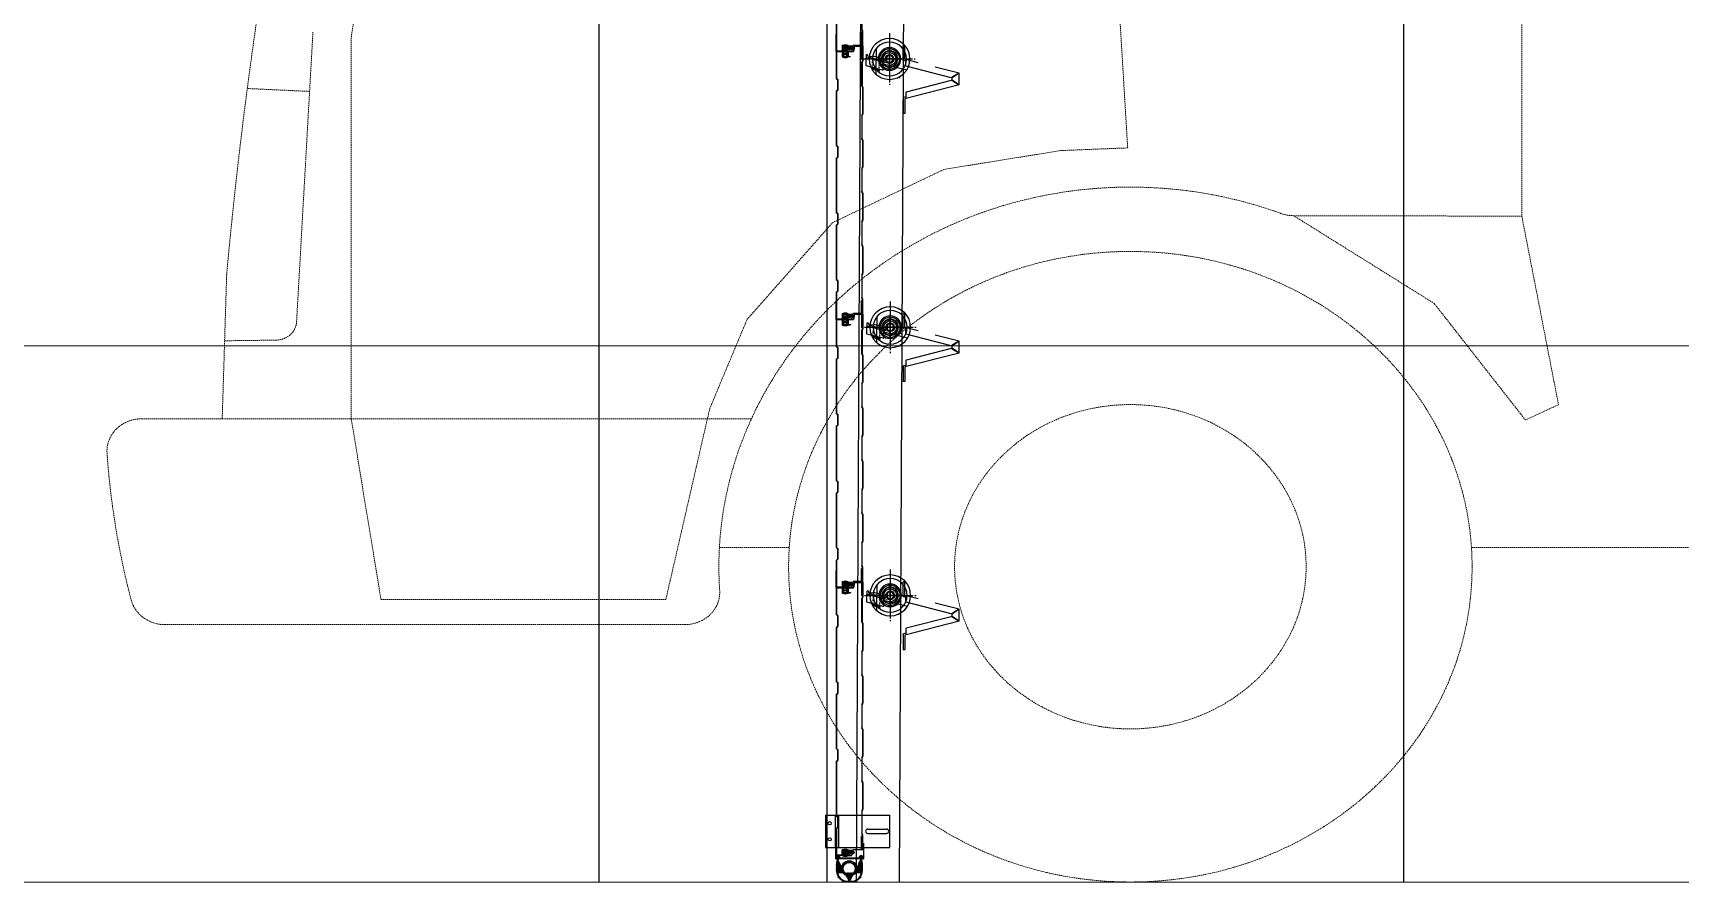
# Model space of a CAD drawing. Header units: millimetres. Extents: x 0 to 420000, y 0 to 297000.
# Drawn here: x 216457 to 219527, y 83450 to 85034 of the extents above; entities that cross this region are included whole.
import ezdxf

# ---------------------------------------------------------------- set-up
doc = ezdxf.new("R2010")
doc.units = ezdxf.units.MM
for name, pattern in [('CEN', [62, 60, -1, 0, -1]), ('HID', [2, 1.1, -0.9]), ('HIDDEN', [0.375, 0.25, -0.125])]:
    doc.linetypes.add(name, pattern=pattern)
for name, color, linetype in [('0-xref', 7, 'Continuous'), ('1', 3, 'Continuous'), ('8', 8, 'Continuous'), ('CEN', 1, 'CEN'), ('PANEL', 9, 'Continuous'), ('WID', 7, 'Continuous')]:
    doc.layers.add(name, color=color, linetype=linetype)
for name, color, linetype, lineweight in [('A-AXIS-LINE', 1, 'CEN', 15), ('A-ELEV-LIN2', 7, 'Continuous', 25), ('A-XXXX-FIN2', 6, 'Continuous', 20), ('A-XXXX-HATC', 8, 'Continuous', 18), ('A-XXXX-HID', 8, 'HIDDEN', 18)]:
    doc.layers.add(name, color=color, linetype=linetype, lineweight=lineweight)

# ---------------------------------------------------------------- blocks, each defined once
blk = doc.blocks.new('axis(211208)')
at = {"layer": 'A-AXIS-LINE', "ltscale": 1000}
for p, q in [((4631788.1, -381118.7), (4955413.1, -381118.7)), ((4631788.1, -382118.7), (4955413.1, -382118.7))]:
    blk.add_line(p, q, dxfattribs=at)
blk = doc.blocks.new('*X36')
at = {"color": 0}
for p, q in [((112.4, 374.8), (114.5, 376.8)), ((112.4, 374.9), (114.3, 376.8)), ((112.4, 375.1), (114.1, 376.8)), ((112.4, 375.2), (113.9, 376.8)), ((112.4, 375.4), (113.8, 376.8)), ((112.4, 375.6), (113.6, 376.8)), ((112.4, 375.8), (113.4, 376.8)), ((112.4, 376), (113.2, 376.8)), ((112.4, 376.1), (113.1, 376.8)), ((112.4, 376.3), (112.9, 376.8)), ((112.4, 376.5), (112.7, 376.8)), ((112.4, 376.7), (112.5, 376.8)), ((114.4, 374.8), (112.4, 376.8)), ((114.2, 374.8), (112.4, 376.6)), ((114, 374.8), (112.4, 376.4)), ((113.9, 374.8), (112.4, 376.2)), ((113.7, 374.8), (112.4, 376.1)), ((113.5, 374.8), (112.4, 375.9)), ((113.3, 374.8), (112.4, 375.7)), ((113.2, 374.8), (112.4, 375.5)), ((113, 374.8), (112.4, 375.3)), ((112.8, 374.8), (112.4, 375.2)), ((112.6, 374.8), (112.4, 375)), ((112.4, 374.8), (112.4, 374.8)), ((114.6, 374.8), (112.5, 376.8)), ((112.6, 374.8), (114.6, 376.8)), ((114.7, 374.8), (112.7, 376.8)), ((112.8, 374.8), (114.8, 376.8)), ((112.9, 374.8), (115, 376.8)), ((114.9, 374.8), (112.9, 376.8)), ((115.1, 374.8), (113, 376.8)), ((113.1, 374.8), (115.2, 376.8)), ((115.3, 374.8), (113.2, 376.8)), ((113.3, 374.8), (115.3, 376.8)), ((115.4, 374.8), (113.4, 376.8)), ((113.5, 374.8), (115.5, 376.8)), ((115.6, 374.8), (113.6, 376.8)), ((113.7, 374.8), (115.7, 376.8)), ((113.8, 374.8), (115.9, 376.8)), ((115.8, 374.8), (113.8, 376.8)), ((116, 374.8), (113.9, 376.8)), ((114, 374.8), (116.1, 376.8)), ((116.2, 374.8), (114.1, 376.8)), ((114.2, 374.8), (116.2, 376.8)), ((116.3, 374.8), (114.3, 376.8)), ((114.4, 374.8), (116.4, 376.8)), ((114.5, 374.8), (116.6, 376.8)), ((116.5, 374.8), (114.5, 376.8)), ((116.7, 374.8), (114.6, 376.8)), ((114.7, 374.8), (116.8, 376.8)), ((116.9, 374.8), (114.8, 376.8)), ((114.9, 374.8), (116.9, 376.8)), ((117, 374.8), (115, 376.8)), ((115.1, 374.8), (117.1, 376.8)), ((115.2, 374.8), (117.3, 376.8)), ((117.2, 374.8), (115.2, 376.8)), ((117.4, 374.8), (115.3, 376.8)), ((115.4, 374.8), (117.5, 376.8)), ((117.6, 374.8), (115.5, 376.8)), ((115.6, 374.8), (117.6, 376.8)), ((117.7, 374.8), (115.7, 376.8)), ((115.8, 374.8), (117.8, 376.8)), ((117.9, 374.8), (115.9, 376.8)), ((116, 374.8), (118, 376.8)), ((116.1, 374.8), (118.2, 376.8)), ((118.1, 374.8), (116.1, 376.8)), ((118.3, 374.8), (116.2, 376.8)), ((116.3, 374.8), (118.4, 376.8)), ((118.5, 374.8), (116.4, 376.8)), ((116.5, 374.8), (118.5, 376.8)), ((118.6, 374.8), (116.6, 376.8)), ((116.7, 374.8), (118.7, 376.8)), ((116.8, 374.8), (118.9, 376.8)), ((118.8, 374.8), (116.8, 376.8)), ((119, 374.8), (116.9, 376.8)), ((117, 374.8), (119.1, 376.8)), ((119.2, 374.8), (117.1, 376.8)), ((117.2, 374.8), (119.2, 376.8)), ((119.3, 374.8), (117.3, 376.8)), ((117.4, 374.8), (119.4, 376.8)), ((117.5, 374.8), (119.6, 376.8)), ((119.5, 374.8), (117.5, 376.8)), ((119.7, 374.8), (117.6, 376.8)), ((117.7, 374.8), (119.8, 376.8)), ((119.9, 374.8), (117.8, 376.8)), ((117.9, 374.8), (119.9, 376.8)), ((120, 374.8), (118, 376.8)), ((118.1, 374.8), (120.1, 376.8)), ((118.2, 374.8), (120.3, 376.8)), ((120.2, 374.8), (118.2, 376.8)), ((120.4, 374.8), (118.3, 376.8)), ((118.4, 374.8), (120.5, 376.8)), ((120.6, 374.8), (118.5, 376.8)), ((118.6, 374.8), (120.7, 376.8)), ((120.8, 374.8), (118.7, 376.8)), ((118.8, 374.8), (120.8, 376.8)), ((120.9, 374.8), (118.9, 376.8)), ((119, 374.8), (121, 376.8)), ((119.1, 374.8), (121.2, 376.8)), ((121.1, 374.8), (119.1, 376.8)), ((121.3, 374.8), (119.2, 376.8)), ((119.3, 374.8), (121.4, 376.8)), ((121.5, 374.8), (119.4, 376.8)), ((119.5, 374.8), (121.5, 376.8)), ((121.6, 374.8), (119.6, 376.8)), ((119.7, 374.8), (121.7, 376.8)), ((119.8, 374.8), (121.9, 376.8)), ((121.8, 374.8), (119.8, 376.8)), ((122, 374.8), (119.9, 376.8)), ((120, 374.8), (122.1, 376.8)), ((122.2, 374.8), (120.1, 376.8)), ((120.2, 374.8), (122.2, 376.8)), ((122.3, 374.8), (120.3, 376.8)), ((120.4, 374.8), (122.4, 376.8)), ((120.5, 374.8), (122.6, 376.8)), ((122.5, 374.8), (120.5, 376.8)), ((122.7, 374.8), (120.6, 376.8)), ((120.7, 374.8), (122.8, 376.8)), ((122.9, 374.8), (120.8, 376.8)), ((120.9, 374.8), (123, 376.8)), ((123.1, 374.8), (121, 376.8)), ((121.1, 374.8), (123.1, 376.8)), ((123.2, 374.8), (121.2, 376.8)), ((121.3, 374.8), (123.3, 376.8)), ((121.4, 374.8), (123.5, 376.8)), ((123.4, 374.8), (121.4, 376.8)), ((123.6, 374.8), (121.5, 376.8)), ((121.6, 374.8), (123.7, 376.8)), ((123.8, 374.8), (121.7, 376.8)), ((121.8, 374.8), (123.8, 376.8)), ((123.9, 374.8), (121.9, 376.8)), ((122, 374.8), (124, 376.8)), ((122.1, 374.8), (124.2, 376.8)), ((124.1, 374.8), (122.1, 376.8)), ((124.3, 374.8), (122.2, 376.8)), ((122.3, 374.8), (124.4, 376.8)), ((124.5, 374.8), (122.4, 376.8)), ((122.5, 374.8), (124.5, 376.8)), ((124.6, 374.8), (122.6, 376.8)), ((122.7, 374.8), (124.7, 376.8)), ((122.8, 374.8), (124.9, 376.8)), ((124.8, 374.8), (122.8, 376.8)), ((125, 374.8), (122.9, 376.8)), ((123, 374.8), (125.1, 376.8)), ((125.2, 374.8), (123.1, 376.8)), ((123.2, 374.8), (125.2, 376.8)), ((125.3, 374.8), (123.3, 376.8)), ((123.4, 374.8), (125.4, 376.8)), ((125.5, 374.8), (123.5, 376.8)), ((123.6, 374.8), (125.6, 376.8)), ((123.7, 374.8), (125.8, 376.8)), ((125.7, 374.8), (123.7, 376.8)), ((125.9, 374.8), (123.8, 376.8)), ((123.9, 374.8), (126, 376.8)), ((126.1, 374.8), (124, 376.8)), ((124.1, 374.8), (126.1, 376.8)), ((126.2, 374.8), (124.2, 376.8)), ((124.3, 374.8), (126.3, 376.8)), ((124.4, 374.8), (126.5, 376.8)), ((126.4, 374.8), (124.4, 376.8)), ((126.6, 374.8), (124.5, 376.8)), ((124.6, 374.8), (126.7, 376.8)), ((126.8, 374.8), (124.7, 376.8)), ((124.8, 374.8), (126.8, 376.8)), ((126.9, 374.8), (124.9, 376.8)), ((125, 374.8), (127, 376.8)), ((125.1, 374.8), (127.2, 376.8)), ((127.1, 374.8), (125.1, 376.8)), ((127.3, 374.8), (125.2, 376.8)), ((125.3, 374.8), (127.4, 376.8)), ((127.5, 374.8), (125.4, 376.8)), ((125.5, 374.8), (127.5, 376.8)), ((127.6, 374.8), (125.6, 376.8)), ((125.7, 374.8), (127.7, 376.8)), ((127.8, 374.8), (125.8, 376.8)), ((125.9, 374.8), (127.9, 376.8)), ((126, 374.8), (128.1, 376.8)), ((128, 374.8), (126, 376.8)), ((128.2, 374.8), (126.1, 376.8)), ((126.2, 374.8), (128.3, 376.8)), ((128.4, 374.8), (126.3, 376.8)), ((126.4, 374.8), (128.4, 376.8)), ((128.5, 374.8), (126.5, 376.8)), ((126.6, 374.8), (128.6, 376.8)), ((126.7, 374.8), (128.8, 376.8)), ((128.7, 374.8), (126.7, 376.8)), ((128.9, 374.8), (126.8, 376.8)), ((126.9, 374.8), (129, 376.8)), ((129.1, 374.8), (127, 376.8)), ((127.1, 374.8), (129.1, 376.8)), ((129.2, 374.8), (127.2, 376.8)), ((127.3, 374.8), (129.3, 376.8)), ((127.4, 374.8), (129.5, 376.8)), ((129.4, 374.8), (127.4, 376.8)), ((129.6, 374.8), (127.5, 376.8)), ((127.6, 374.8), (129.7, 376.8)), ((129.8, 374.8), (127.7, 376.8)), ((127.8, 374.8), (129.8, 376.8)), ((129.9, 374.8), (127.9, 376.8)), ((128, 374.8), (130, 376.8)), ((128.1, 374.8), (130.2, 376.8)), ((130.1, 374.8), (128.1, 376.8)), ((130.3, 374.8), (128.2, 376.8)), ((128.3, 374.8), (130.4, 376.8)), ((130.5, 374.8), (128.4, 376.8)), ((128.5, 374.8), (130.6, 376.8)), ((130.7, 374.8), (128.6, 376.8)), ((128.7, 374.8), (130.7, 376.8)), ((130.8, 374.8), (128.8, 376.8)), ((128.9, 374.8), (130.9, 376.8)), ((129, 374.8), (131.1, 376.8)), ((131, 374.8), (129, 376.8)), ((131.2, 374.8), (129.1, 376.8)), ((129.2, 374.8), (131.3, 376.8)), ((131.4, 374.8), (129.3, 376.8)), ((129.4, 374.8), (131.4, 376.8)), ((131.5, 374.8), (129.5, 376.8)), ((129.6, 374.8), (131.6, 376.8)), ((129.7, 374.8), (131.8, 376.8)), ((131.7, 374.8), (129.7, 376.8)), ((131.9, 374.8), (129.8, 376.8)), ((129.9, 374.8), (132, 376.8)), ((132.1, 374.8), (130, 376.8)), ((130.1, 374.8), (132.1, 376.8)), ((132.2, 374.8), (130.2, 376.8)), ((130.3, 374.8), (132.3, 376.8)), ((130.4, 374.8), (132.5, 376.8)), ((132.4, 374.8), (130.4, 376.8)), ((132.6, 374.8), (130.5, 376.8)), ((130.6, 374.8), (132.7, 376.8)), ((132.8, 374.8), (130.7, 376.8)), ((130.8, 374.8), (132.9, 376.8)), ((133, 374.8), (130.9, 376.8)), ((131, 374.8), (133, 376.8)), ((133.1, 374.8), (131.1, 376.8)), ((131.2, 374.8), (133.2, 376.8)), ((131.3, 374.8), (133.4, 376.8)), ((133.3, 374.8), (131.3, 376.8)), ((133.5, 374.8), (131.4, 376.8)), ((131.5, 374.8), (133.6, 376.8)), ((133.7, 374.8), (131.6, 376.8)), ((131.7, 374.8), (133.7, 376.8)), ((133.8, 374.8), (131.8, 376.8)), ((131.9, 374.8), (133.9, 376.8)), ((132, 374.8), (134.1, 376.8)), ((134, 374.8), (132, 376.8)), ((134.2, 374.8), (132.1, 376.8)), ((132.2, 374.8), (134.3, 376.8)), ((134.4, 374.8), (132.3, 376.8)), ((132.4, 374.8), (134.4, 376.8)), ((134.5, 374.8), (132.5, 376.8)), ((132.6, 374.8), (134.6, 376.8)), ((132.7, 374.8), (134.8, 376.8)), ((134.7, 374.8), (132.7, 376.8)), ((134.9, 374.8), (132.8, 376.8)), ((132.9, 374.8), (135, 376.8)), ((135.1, 374.8), (133, 376.8)), ((133.1, 374.8), (135.1, 376.8)), ((135.2, 374.8), (133.2, 376.8)), ((133.3, 374.8), (135.3, 376.8)), ((135.4, 374.8), (133.4, 376.8)), ((133.5, 374.8), (135.5, 376.8)), ((133.6, 374.8), (135.7, 376.8)), ((135.6, 374.8), (133.6, 376.8)), ((135.8, 374.8), (133.7, 376.8)), ((133.8, 374.8), (135.9, 376.8)), ((136, 374.8), (133.9, 376.8)), ((134, 374.8), (136, 376.8)), ((136.1, 374.8), (134.1, 376.8)), ((134.2, 374.8), (136.2, 376.8)), ((134.3, 374.8), (136.4, 376.8)), ((136.3, 374.8), (134.3, 376.8)), ((136.5, 374.8), (134.4, 376.8)), ((134.5, 374.8), (136.6, 376.8)), ((136.7, 374.8), (134.6, 376.8)), ((134.7, 374.8), (136.7, 376.8)), ((136.8, 374.8), (134.8, 376.8)), ((134.9, 374.8), (136.9, 376.8)), ((136.9, 374.9), (135, 376.8)), ((135, 374.8), (136.9, 376.6)), ((136.9, 375.1), (135.1, 376.8)), ((135.2, 374.8), (136.9, 376.4)), ((136.9, 375.2), (135.3, 376.8)), ((135.4, 374.8), (136.9, 376.2)), ((136.9, 375.4), (135.5, 376.8)), ((135.6, 374.8), (136.9, 376.1)), ((136.9, 375.6), (135.7, 376.8)), ((135.8, 374.8), (136.9, 375.9)), ((136.9, 375.8), (135.9, 376.8)), ((135.9, 374.8), (136.9, 375.7)), ((136.9, 375.9), (136, 376.8)), ((136.1, 374.8), (136.9, 375.5)), ((136.9, 376.1), (136.2, 376.8)), ((136.3, 374.8), (136.9, 375.4)), ((136.9, 376.3), (136.4, 376.8)), ((136.5, 374.8), (136.9, 375.2)), ((136.9, 376.5), (136.6, 376.8)), ((136.6, 374.8), (136.9, 375)), ((136.9, 376.7), (136.7, 376.8)), ((136.8, 374.8), (136.9, 374.8))]:
    blk.add_line(p, q, dxfattribs=at)
blk = doc.blocks.new('*X35')
at = {"color": 0}
for p, q in [((586.9, 374.9), (588.8, 376.8)), ((586.9, 375.1), (588.6, 376.8)), ((586.9, 375.3), (588.4, 376.8)), ((586.9, 375.5), (588.2, 376.8)), ((586.9, 375.6), (588.1, 376.8)), ((586.9, 375.8), (587.9, 376.8)), ((586.9, 376), (587.7, 376.8)), ((586.9, 376.2), (587.5, 376.8)), ((586.9, 376.3), (587.3, 376.8)), ((586.9, 376.5), (587.2, 376.8)), ((586.9, 376.7), (587, 376.8)), ((588.9, 374.8), (586.9, 376.7)), ((588.7, 374.8), (586.9, 376.6)), ((588.5, 374.8), (586.9, 376.4)), ((588.3, 374.8), (586.9, 376.2)), ((588.2, 374.8), (586.9, 376)), ((588, 374.8), (586.9, 375.8)), ((587.8, 374.8), (586.9, 375.7)), ((587.6, 374.8), (586.9, 375.5)), ((587.4, 374.8), (586.9, 375.3)), ((587.3, 374.8), (586.9, 375.1)), ((587.1, 374.8), (586.9, 375)), ((586.9, 374.8), (586.9, 374.8)), ((589, 374.8), (587, 376.8)), ((587.1, 374.8), (589.1, 376.8)), ((587.2, 374.8), (589.3, 376.8)), ((589.2, 374.8), (587.2, 376.8)), ((589.4, 374.8), (587.3, 376.8)), ((587.4, 374.8), (589.5, 376.8)), ((589.6, 374.8), (587.5, 376.8)), ((587.6, 374.8), (589.6, 376.8)), ((589.7, 374.8), (587.7, 376.8)), ((587.8, 374.8), (589.8, 376.8)), ((587.9, 374.8), (590, 376.8)), ((589.9, 374.8), (587.9, 376.8)), ((590.1, 374.8), (588, 376.8)), ((588.1, 374.8), (590.2, 376.8)), ((590.3, 374.8), (588.2, 376.8)), ((588.3, 374.8), (590.3, 376.8)), ((590.4, 374.8), (588.4, 376.8)), ((588.5, 374.8), (590.5, 376.8)), ((590.6, 374.8), (588.6, 376.8)), ((588.7, 374.8), (590.7, 376.8)), ((588.8, 374.8), (590.9, 376.8)), ((590.8, 374.8), (588.8, 376.8)), ((591, 374.8), (588.9, 376.8)), ((589, 374.8), (591.1, 376.8)), ((591.2, 374.8), (589.1, 376.8)), ((589.2, 374.8), (591.2, 376.8)), ((591.3, 374.8), (589.3, 376.8)), ((589.4, 374.8), (591.4, 376.8)), ((589.5, 374.8), (591.6, 376.8)), ((591.5, 374.8), (589.5, 376.8)), ((591.7, 374.8), (589.6, 376.8)), ((589.7, 374.8), (591.8, 376.8)), ((591.9, 374.8), (589.8, 376.8)), ((589.9, 374.8), (591.9, 376.8)), ((592, 374.8), (590, 376.8)), ((590.1, 374.8), (592.1, 376.8)), ((590.2, 374.8), (592.3, 376.8)), ((592.2, 374.8), (590.2, 376.8)), ((592.4, 374.8), (590.3, 376.8)), ((590.4, 374.8), (592.5, 376.8)), ((592.6, 374.8), (590.5, 376.8)), ((590.6, 374.8), (592.6, 376.8)), ((592.7, 374.8), (590.7, 376.8)), ((590.8, 374.8), (592.8, 376.8)), ((592.9, 374.8), (590.9, 376.8)), ((591, 374.8), (593, 376.8)), ((591.1, 374.8), (593.2, 376.8)), ((593.1, 374.8), (591.1, 376.8)), ((593.3, 374.8), (591.2, 376.8)), ((591.3, 374.8), (593.4, 376.8)), ((593.5, 374.8), (591.4, 376.8)), ((591.5, 374.8), (593.5, 376.8)), ((593.6, 374.8), (591.6, 376.8)), ((591.7, 374.8), (593.7, 376.8)), ((591.8, 374.8), (593.9, 376.8)), ((593.8, 374.8), (591.8, 376.8)), ((594, 374.8), (591.9, 376.8)), ((592, 374.8), (594.1, 376.8)), ((594.2, 374.8), (592.1, 376.8)), ((592.2, 374.8), (594.2, 376.8)), ((594.3, 374.8), (592.3, 376.8)), ((592.4, 374.8), (594.4, 376.8)), ((592.5, 374.8), (594.6, 376.8)), ((594.5, 374.8), (592.5, 376.8)), ((594.7, 374.8), (592.6, 376.8)), ((592.7, 374.8), (594.8, 376.8)), ((594.9, 374.8), (592.8, 376.8)), ((592.9, 374.8), (594.9, 376.8)), ((595, 374.8), (593, 376.8)), ((593.1, 374.8), (595.1, 376.8)), ((593.2, 374.8), (595.3, 376.8)), ((595.2, 374.8), (593.2, 376.8)), ((595.4, 374.8), (593.3, 376.8)), ((593.4, 374.8), (595.5, 376.8)), ((595.6, 374.8), (593.5, 376.8)), ((593.6, 374.8), (595.7, 376.8)), ((595.8, 374.8), (593.7, 376.8)), ((593.8, 374.8), (595.8, 376.8)), ((595.9, 374.8), (593.9, 376.8)), ((594, 374.8), (596, 376.8)), ((594.1, 374.8), (596.2, 376.8)), ((596.1, 374.8), (594.1, 376.8)), ((596.3, 374.8), (594.2, 376.8)), ((594.3, 374.8), (596.4, 376.8)), ((596.5, 374.8), (594.4, 376.8)), ((594.5, 374.8), (596.5, 376.8)), ((596.6, 374.8), (594.6, 376.8)), ((594.7, 374.8), (596.7, 376.8)), ((594.8, 374.8), (596.9, 376.8)), ((596.8, 374.8), (594.8, 376.8)), ((597, 374.8), (594.9, 376.8)), ((595, 374.8), (597.1, 376.8)), ((597.2, 374.8), (595.1, 376.8)), ((595.2, 374.8), (597.2, 376.8)), ((597.3, 374.8), (595.3, 376.8)), ((595.4, 374.8), (597.4, 376.8)), ((595.5, 374.8), (597.6, 376.8)), ((597.5, 374.8), (595.5, 376.8)), ((597.7, 374.8), (595.6, 376.8)), ((595.7, 374.8), (597.8, 376.8)), ((597.9, 374.8), (595.8, 376.8)), ((595.9, 374.8), (598, 376.8)), ((598, 374.8), (596, 376.8)), ((596.1, 374.8), (598.1, 376.8)), ((598.2, 374.8), (596.2, 376.8)), ((596.3, 374.8), (598.3, 376.8)), ((596.4, 374.8), (598.5, 376.8)), ((598.4, 374.8), (596.4, 376.8)), ((598.6, 374.8), (596.5, 376.8)), ((596.6, 374.8), (598.7, 376.8)), ((598.8, 374.8), (596.7, 376.8)), ((596.8, 374.8), (598.8, 376.8)), ((598.9, 374.8), (596.9, 376.8)), ((597, 374.8), (599, 376.8)), ((597.1, 374.8), (599.2, 376.8)), ((599.1, 374.8), (597.1, 376.8)), ((599.3, 374.8), (597.2, 376.8)), ((597.3, 374.8), (599.4, 376.8)), ((599.5, 374.8), (597.4, 376.8)), ((597.5, 374.8), (599.5, 376.8)), ((599.6, 374.8), (597.6, 376.8)), ((597.7, 374.8), (599.7, 376.8)), ((597.8, 374.8), (599.9, 376.8)), ((599.8, 374.8), (597.8, 376.8)), ((600, 374.8), (597.9, 376.8)), ((598, 374.8), (600.1, 376.8)), ((600.2, 374.8), (598.1, 376.8)), ((598.2, 374.8), (600.2, 376.8)), ((600.3, 374.8), (598.3, 376.8)), ((598.4, 374.8), (600.4, 376.8)), ((600.5, 374.8), (598.5, 376.8)), ((598.6, 374.8), (600.6, 376.8)), ((598.7, 374.8), (600.8, 376.8)), ((600.7, 374.8), (598.7, 376.8)), ((600.9, 374.8), (598.8, 376.8)), ((598.9, 374.8), (601, 376.8)), ((601.1, 374.8), (599, 376.8)), ((599.1, 374.8), (601.1, 376.8)), ((601.2, 374.8), (599.2, 376.8)), ((599.3, 374.8), (601.3, 376.8)), ((599.4, 374.8), (601.5, 376.8)), ((601.4, 374.8), (599.4, 376.8)), ((601.6, 374.8), (599.5, 376.8)), ((599.6, 374.8), (601.7, 376.8)), ((601.8, 374.8), (599.7, 376.8)), ((599.8, 374.8), (601.8, 376.8)), ((601.9, 374.8), (599.9, 376.8)), ((600, 374.8), (602, 376.8)), ((600.1, 374.8), (602.2, 376.8)), ((602.1, 374.8), (600.1, 376.8)), ((602.3, 374.8), (600.2, 376.8)), ((600.3, 374.8), (602.4, 376.8)), ((602.5, 374.8), (600.4, 376.8)), ((600.5, 374.8), (602.5, 376.8)), ((602.6, 374.8), (600.6, 376.8)), ((600.7, 374.8), (602.7, 376.8)), ((600.8, 374.8), (602.9, 376.8)), ((602.8, 374.8), (600.8, 376.8)), ((603, 374.8), (600.9, 376.8)), ((601, 374.8), (603.1, 376.8)), ((603.2, 374.8), (601.1, 376.8)), ((601.2, 374.8), (603.3, 376.8)), ((603.4, 374.8), (601.3, 376.8)), ((601.4, 374.8), (603.4, 376.8)), ((603.5, 374.8), (601.5, 376.8)), ((601.6, 374.8), (603.6, 376.8)), ((601.7, 374.8), (603.8, 376.8)), ((603.7, 374.8), (601.7, 376.8)), ((603.9, 374.8), (601.8, 376.8)), ((601.9, 374.8), (604, 376.8)), ((604.1, 374.8), (602, 376.8)), ((602.1, 374.8), (604.1, 376.8)), ((604.2, 374.8), (602.2, 376.8)), ((602.3, 374.8), (604.3, 376.8)), ((602.4, 374.8), (604.5, 376.8)), ((604.4, 374.8), (602.4, 376.8)), ((604.6, 374.8), (602.5, 376.8)), ((602.6, 374.8), (604.7, 376.8)), ((604.8, 374.8), (602.7, 376.8)), ((602.8, 374.8), (604.8, 376.8)), ((604.9, 374.8), (602.9, 376.8)), ((603, 374.8), (605, 376.8)), ((603.1, 374.8), (605.2, 376.8)), ((605.1, 374.8), (603.1, 376.8)), ((605.3, 374.8), (603.2, 376.8)), ((603.3, 374.8), (605.4, 376.8)), ((605.5, 374.8), (603.4, 376.8)), ((603.5, 374.8), (605.6, 376.8)), ((605.7, 374.8), (603.6, 376.8)), ((603.7, 374.8), (605.7, 376.8)), ((605.8, 374.8), (603.8, 376.8)), ((603.9, 374.8), (605.9, 376.8)), ((604, 374.8), (606.1, 376.8)), ((606, 374.8), (604, 376.8)), ((606.2, 374.8), (604.1, 376.8)), ((604.2, 374.8), (606.3, 376.8)), ((606.4, 374.8), (604.3, 376.8)), ((604.4, 374.8), (606.4, 376.8)), ((606.5, 374.8), (604.5, 376.8)), ((604.6, 374.8), (606.6, 376.8)), ((604.7, 374.8), (606.8, 376.8)), ((606.7, 374.8), (604.7, 376.8)), ((606.9, 374.8), (604.8, 376.8)), ((604.9, 374.8), (607, 376.8)), ((607.1, 374.8), (605, 376.8)), ((605.1, 374.8), (607.1, 376.8)), ((607.2, 374.8), (605.2, 376.8)), ((605.3, 374.8), (607.3, 376.8)), ((605.4, 374.8), (607.5, 376.8)), ((607.4, 374.8), (605.4, 376.8)), ((607.6, 374.8), (605.5, 376.8)), ((605.6, 374.8), (607.7, 376.8)), ((607.8, 374.8), (605.7, 376.8)), ((605.8, 374.8), (607.8, 376.8)), ((607.9, 374.8), (605.9, 376.8)), ((606, 374.8), (608, 376.8)), ((608.1, 374.8), (606.1, 376.8)), ((606.2, 374.8), (608.2, 376.8)), ((606.3, 374.8), (608.4, 376.8)), ((608.3, 374.8), (606.3, 376.8)), ((608.5, 374.8), (606.4, 376.8)), ((606.5, 374.8), (608.6, 376.8)), ((608.7, 374.8), (606.6, 376.8)), ((606.7, 374.8), (608.7, 376.8)), ((608.8, 374.8), (606.8, 376.8)), ((606.9, 374.8), (608.9, 376.8)), ((607, 374.8), (609.1, 376.8)), ((609, 374.8), (607, 376.8)), ((609.2, 374.8), (607.1, 376.8)), ((607.2, 374.8), (609.3, 376.8)), ((609.4, 374.8), (607.3, 376.8)), ((607.4, 374.8), (609.4, 376.8)), ((609.5, 374.8), (607.5, 376.8)), ((607.6, 374.8), (609.6, 376.8)), ((607.7, 374.8), (609.8, 376.8)), ((609.7, 374.8), (607.7, 376.8)), ((609.9, 374.8), (607.8, 376.8)), ((607.9, 374.8), (610, 376.8)), ((610.1, 374.8), (608, 376.8)), ((608.1, 374.8), (610.1, 376.8)), ((610.2, 374.8), (608.2, 376.8)), ((608.3, 374.8), (610.3, 376.8)), ((610.4, 374.8), (608.4, 376.8)), ((608.5, 374.8), (610.5, 376.8)), ((608.6, 374.8), (610.7, 376.8)), ((610.6, 374.8), (608.6, 376.8)), ((610.8, 374.8), (608.7, 376.8)), ((608.8, 374.8), (610.9, 376.8)), ((611, 374.8), (608.9, 376.8)), ((609, 374.8), (611, 376.8)), ((611.1, 374.8), (609.1, 376.8)), ((609.2, 374.8), (611.2, 376.8)), ((611.3, 374.8), (609.3, 376.8)), ((611.4, 374.9), (609.4, 376.8)), ((609.5, 374.8), (611.4, 376.6)), ((611.4, 375), (609.6, 376.8)), ((609.7, 374.8), (611.4, 376.4)), ((611.4, 375.2), (609.8, 376.8)), ((609.9, 374.8), (611.4, 376.3)), ((611.4, 375.4), (610, 376.8)), ((610, 374.8), (611.4, 376.1)), ((611.4, 375.6), (610.1, 376.8)), ((610.2, 374.8), (611.4, 375.9)), ((611.4, 375.7), (610.3, 376.8)), ((610.4, 374.8), (611.4, 375.7)), ((611.4, 375.9), (610.5, 376.8)), ((610.6, 374.8), (611.4, 375.6)), ((611.4, 376.1), (610.7, 376.8)), ((610.7, 374.8), (611.4, 375.4)), ((611.4, 376.3), (610.8, 376.8)), ((610.9, 374.8), (611.4, 375.2)), ((611.4, 376.4), (611, 376.8)), ((611.1, 374.8), (611.4, 375)), ((611.4, 376.6), (611.2, 376.8)), ((611.3, 374.8), (611.4, 374.9))]:
    blk.add_line(p, q, dxfattribs=at)
blk = doc.blocks.new('OHD-550-S')
at = {"layer": 'A-XXXX-HATC'}
h = blk.add_hatch(dxfattribs=at)
h.set_pattern_fill('ANSI37', color=256, scale=0.1)
h.paths.add_polyline_path([(-7.8, -10), (-7.3, -10), (-7.3, -10.5, -0.183952), (-18.3, -10.5), (-18.3, -10), (-17.8, -10), (-17.8, 0), (-18.3, 0, -0.183952), (-7.3, 0), (-7.8, 0)])
h.paths.add_polyline_path([(-9.8, -4), (-9.8, -1.5, 0.353166), (-10, -1.3, 0.106822), (-15.7, -1.3, 0.353165), (-15.8, -1.5), (-15.8, -4, 0.414214), (-15.6, -4.2), (-10, -4.2, 0.414214)], flags=16)
h.paths.add_polyline_path([(-10, -6.2), (-15.6, -6.2, 0.414214), (-15.8, -6.4), (-15.8, -9, 0.353167), (-15.7, -9.2, 0.106822), (-10, -9.2, 0.353167), (-9.8, -9), (-9.8, -6.4, 0.414214)], flags=16)
h = blk.add_hatch(dxfattribs=at)
h.set_pattern_fill('ANSI37', color=256, scale=0.1)
h.paths.add_polyline_path([(-7.8, -500), (-7.3, -500, -0.183952), (-18.3, -500), (-17.8, -500), (-17.8, -490), (-18.3, -490), (-18.3, -489.5, -0.183952), (-7.3, -489.5), (-7.3, -490), (-7.8, -490)])
h.paths.add_polyline_path([(-9.8, -495.9, 0.414214), (-10, -495.8), (-15.6, -495.8, 0.414214), (-15.8, -495.9), (-15.8, -498.5, 0.353166), (-15.7, -498.7, 0.106822), (-10, -498.7, 0.353167), (-9.8, -498.5)], flags=16)
h.paths.add_polyline_path([(-9.8, -493.5), (-9.8, -491, 0.353166), (-10, -490.8, 0.106822), (-15.7, -490.8, 0.353167), (-15.8, -491), (-15.8, -493.5, 0.414214), (-15.6, -493.8), (-10, -493.8, 0.414214)], flags=16)
h = blk.add_hatch(dxfattribs=at)
h.set_pattern_fill('ANSI37', color=256, scale=0.1)
h.paths.add_polyline_path([(-4.5, -491), (-3.6, -490.9), (1.6, -491.4, -0.151824), (3.1, -492.7, -0.386669), (2.9, -496.4, -0.178134), (1.2, -496.4, -0.298755), (0.8, -492.4, 0.584984), (0.6, -492), (-2.2, -491.8, 0.709673), (-2.3, -492, -1.396457), (-7.3, -494.2), (-7.3, -493.7, -0.389014)])
h.paths.add_polyline_path([(1.6, -495.9, -0.329487), (1.6, -492.2, -0.09197), (2.6, -493, -0.386814), (2.5, -495.9, -0.102245)], flags=16)
for p, q in [((-29.8, 0), (-29.8, -50.6)), ((-29.8, 0), (-17.8, 0)), ((-17.8, -10), (-17.8, 0)), ((-7.8, -10), (-7.8, 0)), ((-7.8, 0), (2.2, 0)), ((4.2, 10), (2.2, 0)), ((4.6, 9.5), (2.6, -0.5)), ((4.2, 10), (20.2, 10)), ((4.6, 9.5), (19.7, 9.5)), ((19.7, 9.5), (19.7, -17.2)), ((20.2, 10), (20.2, -17.5)), ((-29.3, -0.5), (-29.3, -50.2)), ((-29.3, -0.5), (-18.3, -0.5)), ((-18.3, -0.5), (-18.3, -10)), ((-17.8, -10), (-18.3, -10)), ((-7.8, -10), (-2.8, -10)), ((-7.3, -0.5), (2.6, -0.5)), ((-7.3, -0.5), (-7.3, -9.5)), ((-7.3, -9.5), (-2.8, -9.5)), ((-2.8, -9.5), (-2.8, -10)), ((19.7, -17.2), (18.2, -20.4)), ((18.2, -63.6), (18.2, -20.4)), ((20.2, -17.6), (18.7, -20.8)), ((18.7, -20.8), (18.7, -63.2)), ((-29.8, -50.6), (-27.3, -52.8)), ((-29.3, -50.2), (-26.8, -52.5)), ((-27.3, -52.8), (-27.3, -72.2)), ((-26.8, -52.5), (-26.8, -72.5)), ((-29.8, -74.4), (-27.3, -72.2)), ((-29.8, -74.4), (-29.8, -175.6)), ((-29.3, -74.8), (-26.8, -72.5)), ((-29.3, -74.8), (-29.3, -175.2)), ((19.7, -67.1), (18.2, -63.6)), ((20.2, -66.8), (18.7, -63.2)), ((19.7, -67.1), (19.7, -115.9)), ((20.2, -66.8), (20.2, -116.2)), ((19.7, -115.9), (18.2, -119.4)), ((18.2, -119.4), (18.2, -162.6)), ((20.2, -116.2), (18.7, -119.8)), ((18.7, -162.2), (18.7, -119.8)), ((-29.8, -175.6), (-27.3, -177.8)), ((-29.3, -175.2), (-26.8, -177.5)), ((-27.3, -177.8), (-27.3, -197.2)), ((-26.8, -177.5), (-26.8, -197.5)), ((19.7, -166.1), (18.2, -162.6)), ((20.2, -165.8), (18.7, -162.2)), ((19.7, -166.1), (19.7, -214.9)), ((20.2, -165.8), (20.2, -215.2)), ((-29.8, -199.4), (-27.3, -197.2)), ((-29.8, -199.4), (-29.8, -300.6)), ((-29.3, -199.8), (-26.8, -197.5)), ((-29.3, -199.8), (-29.3, -300.2)), ((19.7, -214.9), (18.2, -218.4)), ((18.2, -218.4), (18.2, -261.6)), ((20.2, -215.2), (18.7, -218.8)), ((18.7, -261.2), (18.7, -218.8)), ((19.7, -265.1), (18.2, -261.6)), ((20.2, -264.8), (18.7, -261.2)), ((19.7, -265.1), (19.7, -313.9)), ((20.2, -264.8), (20.2, -314.2)), ((-29.8, -300.6), (-27.3, -302.8)), ((-29.3, -300.2), (-26.8, -302.5)), ((-27.3, -302.8), (-27.3, -322.2)), ((-26.8, -302.5), (-26.8, -322.5)), ((-29.8, -324.4), (-27.3, -322.2)), ((-29.8, -324.4), (-29.8, -425.6)), ((-29.3, -324.8), (-26.8, -322.5)), ((-29.3, -324.8), (-29.3, -425.2)), ((19.7, -313.9), (18.2, -317.4)), ((18.2, -317.4), (18.2, -360.6)), ((20.2, -314.2), (18.7, -317.8)), ((18.7, -360.2), (18.7, -317.8)), ((19.7, -364.1), (18.2, -360.6)), ((20.2, -363.8), (18.7, -360.2)), ((19.7, -364.1), (19.7, -412.9)), ((20.2, -363.8), (20.2, -413.2)), ((-29.8, -425.6), (-27.3, -427.8)), ((-29.3, -425.2), (-26.8, -427.5)), ((-27.3, -427.8), (-27.3, -447.2)), ((-26.8, -427.5), (-26.8, -447.5)), ((19.7, -412.9), (18.2, -416.4)), ((18.2, -416.4), (18.2, -459.6)), ((20.2, -413.2), (18.7, -416.8)), ((18.7, -459.2), (18.7, -416.8)), ((-29.8, -449.4), (-27.3, -447.2)), ((-29.8, -449.4), (-29.8, -500)), ((-29.3, -449.8), (-26.8, -447.5)), ((-29.3, -449.8), (-29.3, -499.5)), ((19.7, -463.1), (18.2, -459.6)), ((20.2, -462.8), (18.7, -459.2)), ((-29.8, -500), (-29.8, -468.8)), ((-18.3, -490), (-18.3, -499.5)), ((-17.8, -490), (-18.3, -490)), ((-17.8, -500), (-17.8, -490)), ((-7.8, -500), (-7.8, -490)), ((-7.8, -490), (1.2, -490)), ((-7.3, -499.5), (-7.3, -490.5)), ((-7.3, -490.5), (1.2, -490.5)), ((1.2, -490), (2.2, -489)), ((1.2, -490.5), (2.2, -489.5)), ((19.7, -489), (2.2, -489)), ((20.2, -489.5), (2.2, -489.5)), ((19.7, -489), (19.7, -463.1)), ((20.2, -489.5), (20.2, -462.8)), ((-17.8, -500), (-29.8, -500)), ((-18.3, -499.5), (-29.3, -499.5)), ((-18.3, -500), (-18.3, -499.5)), ((-7.8, -500), (-1.2, -500)), ((-7.3, -499.5), (-1.7, -499.5)), ((-2, -495.5), (-1.5, -496))]:
    blk.add_line(p, q)
blk.add_lwpolyline([(-0.3, -495.4, -0.221108), (-0.7, -498.5, -0.414214), (-1.7, -499.5)], format="xyb")
for centre, radius, start, end in [((0.8, -497.8), 3.6, 115.3904, 141.0103), ((0, -497.1), 1.9, 112.645, 142.9468), ((-1.2, -499), 1, 270, 0), ((-0.4, -494.8), 0.4, 42.9763, 132.7516), ((-0.5, -495.5), 0.25, 22.5673, 154.4616), ((-4.8, -496.7), 5.15, 334.0173, 25.3584)]:
    blk.add_arc(centre, radius, start, end)
at = {"layer": 'WID'}
for p, q in [((17.6, 9.5), (17.6, -15)), ((-18.3, -10), (-18.3, -10.5)), ((-7.3, -10.5), (-7.3, -10)), ((17.6, -15), (19.7, -15)), ((-18.3, -490), (-18.3, -489.5)), ((-7.3, -489.5), (-7.3, -490)), ((-3.6, -490.9), (-4.5, -491)), ((-3.6, -490.9), (1.6, -491.4)), ((17.6, -489), (17.6, -464.5)), ((17.6, -464.5), (19.7, -464.5)), ((-2.2, -491.8), (0.6, -492))]:
    blk.add_line(p, q, dxfattribs=at)
for points in [[(-10, -4.2, 0.414214), (-9.8, -4), (-9.8, -1.5, 0.353163), (-10, -1.3, 0.106823), (-15.7, -1.3, 0.353163), (-15.8, -1.5), (-15.8, -4, 0.414214), (-15.6, -4.2)], [(-10, -9.2, 0.353163), (-9.8, -9), (-9.8, -6.4, 0.414214), (-10, -6.2), (-15.6, -6.2, 0.414214), (-15.8, -6.4), (-15.8, -9, 0.353163), (-15.7, -9.2, 0.106823)], [(-10, -490.8, -0.353163), (-9.8, -491), (-9.8, -493.5, -0.414214), (-10, -493.8), (-15.6, -493.8, -0.414214), (-15.8, -493.5), (-15.8, -491, -0.353163), (-15.7, -490.8, -0.106823)], [(-10, -495.8, -0.414214), (-9.8, -495.9), (-9.8, -498.5, -0.353163), (-10, -498.7, -0.106823), (-15.7, -498.7, -0.353163), (-15.8, -498.5), (-15.8, -495.9, -0.414214), (-15.6, -495.8)]]:
    blk.add_lwpolyline(points, format="xyb", close=True, dxfattribs=at)
blk.add_lwpolyline([(1.6, -491.4, -0.151824), (3.1, -492.7, -0.386669), (2.9, -496.4, -0.178134), (1.2, -496.4, -0.300876), (0.8, -492.4)], format="xyb", dxfattribs=at)
for centre, radius, start, end in [((-12.8, -14.4), 15.5, 69.1537, 110.8463), ((-12.8, 3.9), 15.5, 249.1537, 290.8463), ((-12.8, -503.9), 15.5, 69.1537, 110.8463), ((-4.4, -493.9), 2.9, 90.5168, 42.0944), ((-12.8, -485.6), 15.5, 249.1537, 290.8463), ((-2.2, -491.9), 0.1, 90, 221.1373), ((0.6, -492.3), 0.25, 335.1637, 90), ((4.1, -494.1), 3.11, 143.5272, 216.4728), ((-0.1, -495.4), 3.6, 43.4913, 62.1162), ((2, -493.7), 2.3, 258.3241, 281.6759), ((1, -494.4), 2.14, 315.6901, 44.3099)]:
    blk.add_arc(centre, radius, start, end, dxfattribs=at)
at = {"layer": 'A-XXXX-HATC', "extrusion": (0, 0, -1), "zscale": -1, "rotation": 270}
for name, p in [('*X36', (-394.4, 121.9)), ('*X35', (-394.4, 122.4))]:
    blk.add_blockref(name, p, dxfattribs=at)
blk = doc.blocks.new('11')
at = {"color": 7}
for p, q in [((5197, -25158.7), (5197, -25142.4)), ((5197, -25158.7), (5197, -25142.4)), ((5199, -25159.9), (5199, -25142.4)), ((5199, -25159.9), (5199, -25142.4)), ((5195.5, -25166.8), (5195.5, -25159.1)), ((5195.5, -25166.8), (5195.5, -25159.1)), ((5195.5, -25199.5), (5195.5, -25207.1)), ((5195.5, -25199.5), (5195.5, -25207.1)), ((5199, -25206.3), (5199, -25225.1)), ((5199, -25206.3), (5199, -25225.1)), ((5197, -25207.5), (5197, -25225.1)), ((5197, -25207.5), (5197, -25225.1))]:
    blk.add_line(p, q, dxfattribs=at)
at = {"color": 7, "linetype": 'CEN'}
for p, q in [((5197.4, -25141.9), (5198.5, -25141.9)), ((5197.4, -25141.9), (5198.5, -25141.9)), ((5197.4, -25225.5), (5198.5, -25225.5)), ((5197.4, -25225.5), (5198.5, -25225.5))]:
    blk.add_line(p, q, dxfattribs=at)
for p, q in [((5180.5, -25163), (5195.1, -25159.2)), ((5180.5, -25163), (5195.1, -25159.2)), ((5195.1, -25159.2), (5197, -25158.7)), ((5195.1, -25159.2), (5197, -25158.7)), ((5195.5, -25161.2), (5198.6, -25160.4)), ((5195.5, -25161.2), (5198.6, -25160.4)), ((5130.3, -25175.8), (5159.5, -25168.4)), ((5130.3, -25190.4), (5130.3, -25175.8)), ((5130.3, -25175.8), (5138.5, -25181.3)), ((5130.3, -25190.4), (5130.3, -25175.8)), ((5130.3, -25175.8), (5138.5, -25181.3)), ((5130.3, -25190.4), (5138.5, -25184.9)), ((5130.3, -25190.4), (5138.5, -25184.9)), ((5130.6, -25175.8), (5139.2, -25181.2)), ((5130.6, -25175.8), (5139.2, -25181.2)), ((5130.6, -25190.5), (5139.2, -25185)), ((5130.6, -25190.5), (5139.2, -25185)), ((5138.9, -25184.2), (5138.9, -25182.1)), ((5138.9, -25184.2), (5138.9, -25182.1)), ((5139.9, -25181.4), (5195.2, -25167.2)), ((5139.9, -25181.4), (5195.2, -25167.2)), ((5139.9, -25184.9), (5195.2, -25199.1)), ((5139.9, -25184.9), (5195.2, -25199.1)), ((5130.3, -25190.4), (5197, -25207.5)), ((5130.3, -25190.4), (5197, -25207.5)), ((5195.5, -25205.1), (5198.6, -25205.9)), ((5195.5, -25205.1), (5198.6, -25205.9))]:
    blk.add_line(p, q)
at = {"color": 7}
for centre, start, end in [((5197.4, -25142.4), 90, 180), ((5197.4, -25142.4), 90, 180), ((5198.5, -25142.4), 0, 90), ((5198.5, -25142.4), 0, 90), ((5197.4, -25225.1), 180, 270), ((5197.4, -25225.1), 180, 270), ((5198.5, -25225.1), 270, 0), ((5198.5, -25225.1), 270, 0)]:
    blk.add_arc(centre, 0.429, start, end, dxfattribs=at)
for centre, radius, start, end in [((5195.1, -25166.8), 0.429, 284.3728, 0), ((5195.1, -25166.8), 0.429, 284.3728, 0), ((5198.5, -25159.9), 0.429, 284.3728, 0), ((5198.5, -25159.9), 0.429, 284.3728, 0), ((5138.1, -25182.1), 0.858, 0, 56.0662), ((5138.1, -25182.1), 0.858, 0, 56.0662), ((5138.1, -25184.2), 0.858, 303.9338, 0), ((5139.6, -25180.5), 0.858, 236.0662, 284.3728), ((5139.6, -25180.5), 0.858, 236.0662, 284.3728), ((5195.1, -25199.5), 0.429, 0, 75.6272), ((5195.1, -25199.5), 0.429, 0, 75.6272), ((5198.5, -25206.3), 0.429, 0, 75.6272), ((5198.5, -25206.3), 0.429, 0, 75.6272)]:
    blk.add_arc(centre, radius, start, end)
blk = doc.blocks.new('roll')
at = {"color": 1}
for p, q in [((-13.4, 0), (13.1, 0)), ((-13.4, 0), (13.1, 0)), ((0, -13.8), (0, 15.1)), ((0, -13.8), (0, 15.1)), ((16.6, 13.9), (16.8, -18.4)), ((16.6, 13.9), (16.8, -18.4))]:
    blk.add_line(p, q, dxfattribs=at)
for p, q in [((7.9, -4.1), (28.4, 1.1)), ((7.9, -4.1), (28.4, 1.1)), ((9, -2.1), (25.7, 2.2)), ((9, -2.1), (25.7, 2.2)), ((24.9, 0.2), (26.9, 5)), ((24.9, 0.2), (26.9, 5)), ((27.2, 5.2), (27.8, 5.4)), ((27.2, 5.2), (27.8, 5.4)), ((28.4, 1.1), (28.3, 5)), ((28.4, 1.1), (28.3, 5)), ((-21.2, -13.6), (7.9, -6.2)), ((0, -5.4), (7.9, -4.1)), ((0, -5.4), (7.9, -4.1)), ((4.7, -2.6), (7.5, -2.6)), ((4.7, -2.6), (7.5, -2.6)), ((6.7, -4.3), (7.9, -4.1)), ((6.7, -4.3), (7.9, -4.1)), ((8.5, -13.6), (28.6, -8.5)), ((8.5, -13.6), (28.6, -8.5)), ((9, -3.8), (9, -2.1)), ((9, -3.8), (9, -2.1)), ((12.7, -12.9), (12.7, -14.6)), ((12.7, -12.9), (12.7, -14.6)), ((13.3, -15), (20.6, -13.1)), ((13.3, -15), (20.6, -13.1)), ((20.9, -10.9), (20.9, -12.7)), ((20.9, -10.9), (20.9, -12.7))]:
    blk.add_line(p, q)
at = {"color": 7}
for p, q in [((28.9, -8), (28.9, 0.7)), ((28.9, -8), (28.9, 0.7)), ((7.9, -13.2), (7.9, -4.1)), ((7.9, -13.2), (7.9, -4.1))]:
    blk.add_line(p, q, dxfattribs=at)
at = {"color": 1, "linetype": 'HID'}
for p, q in [((12.7, -12.9), (12.5, -2.9)), ((12.7, -12.9), (12.5, -2.9)), ((20.9, -10.9), (20.7, -0.9)), ((20.9, -10.9), (20.7, -0.9))]:
    blk.add_line(p, q, dxfattribs=at)
at = {"color": 2}
for p, q in [((12.7, -13.4), (20.9, -11.1)), ((12.7, -13.4), (20.9, -11.1)), ((20.9, -11.6), (12.7, -13.4)), ((20.9, -11.6), (12.7, -13.4)), ((12.7, -14.2), (20.9, -12.1)), ((12.7, -14.2), (20.9, -12.1)), ((20.9, -12.6), (12.7, -14.2)), ((12.7, -14.6), (20.9, -12.6)), ((20.9, -12.6), (12.7, -14.2)), ((12.7, -14.6), (20.9, -12.6)), ((12.8, -13.8), (20.9, -11.6)), ((12.8, -13.8), (20.9, -11.6)), ((20.9, -12.1), (12.8, -13.8)), ((20.9, -12.1), (12.8, -13.8))]:
    blk.add_line(p, q, dxfattribs=at)
at = {"color": 7}
for radius in [25.1, 20.8]:
    blk.add_circle((0, 0), radius, dxfattribs=at)
at = {"color": 4}
for radius in [13.9, 12.3, 10.1]:
    blk.add_circle((0, 0), radius, dxfattribs=at)
at = {"color": 6}
blk.add_circle((0, 0), 9.46, dxfattribs=at)
for radius in [4.65, 4.22]:
    blk.add_circle((0, 0), radius)
for centre, radius, start, end in [((0, 0), 7.95, 340.8102, 284.4178), ((0, 0), 7.95, 340.8102, 284.4178), ((0, 0), 5.36, 330.9972, 287.7667), ((0, 0), 5.36, 330.9972, 287.7667), ((20.1, -10.4), 13.9, 65.9115, 142.8341), ((20.1, -10.4), 13.9, 65.9115, 142.8341), ((27.3, 4.8), 0.429, 104.3728, 156.8165), ((27.3, 4.8), 0.429, 104.3728, 156.8165), ((27.9, 5), 0.429, 1.2762, 104.3728), ((27.9, 5), 0.429, 1.2762, 104.3728), ((28.5, 0.7), 0.429, 0, 104.3728), ((28.5, 0.7), 0.429, 0, 104.3728), ((8.4, -13.2), 0.429, 180, 284.3728), ((8.4, -13.2), 0.429, 180, 284.3728), ((13.2, -14.6), 0.429, 180, 284.3728), ((13.2, -14.6), 0.429, 180, 284.3728), ((20.5, -12.7), 0.429, 284.3728, 0), ((20.5, -12.7), 0.429, 284.3728, 0), ((28.5, -8), 0.429, 284.3728, 0), ((28.5, -8), 0.429, 284.3728, 0), ((-13.5, -22), 0.858, 303.9338, 0), ((-11.9, -23.5), 0.858, 75.6272, 123.9338), ((-11.9, -23.5), 0.858, 75.6272, 123.9338)]:
    blk.add_arc(centre, radius, start, end)
at = {"layer": 'CEN'}
for p, q in [((0, 31.7), (0, -31.7)), ((31.7, 0), (-31.7, 0))]:
    blk.add_line(p, q, dxfattribs=at)
blk = doc.blocks.new('ohd-2')
at = {"ltscale": 0.002}
h = blk.add_hatch(dxfattribs=at)
h.set_pattern_fill('NET3', color=256, scale=0.3)
h.set_pattern_definition([(0, (-21233041.9943, 50837933.00515), (0, 0.9525), []), (60, (-21233041.9943, 50837933.00515), (-0.824889197105, 0.47625), []), (120, (-21233041.9943, 50837933.00515), (-0.824889197105, -0.47625), [])])
edge = h.paths.add_edge_path()
edge.add_arc((204.1, 27.7), 62.1, 350.4373, 374.702, ccw=False)
edge.add_arc((245.3, 20.6), 20.3, 260.3533, 350.7502, ccw=False)
edge.add_arc((238.5, 20.6), 20.3, 189.2498, 279.6467, ccw=False)
edge.add_arc((279.7, 27.7), 62.1, 165.298, 189.5627, ccw=False)
edge.add_arc((220.3, 45.3), 1.97, -70.7604, 250.7604, ccw=False)
edge.add_arc((281, 27.7), 62.1, 525.298, 549.5627)
edge.add_arc((237.8, 19.7), 18.2, 187.1707, 283.0546)
edge.add_arc((246, 19.7), 18.2, 256.9454, 352.8293)
edge.add_arc((202.8, 27.7), 62.1, 350.4373, 374.702)
edge.add_arc((263.5, 45.3), 1.97, -70.7665, 250.7665, ccw=False)
h = blk.add_hatch(color=256)
h.paths.add_polyline_path([(247.5, 38.3, -0.243804), (248.2, 37.1, -1), (245.2, 37.1, -0.483525), (247, 38.5, 0.537661), (227.1, 25.4, 1), (255.7, 25.4, 0.289805)])
h.paths.add_polyline_path([(252.7, 25.4, -1), (230.1, 25.4, -1)], flags=16)
at = {"ltscale": 0.3}
h = blk.add_hatch(color=256, dxfattribs=at)
h.paths.add_polyline_path([(238.9, 49.3), (239.4, 49.3, -0.183952), (228.4, 49.3), (228.9, 49.3), (228.9, 59.3), (228.4, 59.3), (228.4, 59.8, -0.183952), (239.4, 59.8), (239.4, 59.3), (238.9, 59.3)])
h.paths.add_polyline_path([(236.9, 53.3, 0.414214), (236.7, 53.5), (231.1, 53.5, 0.414214), (230.9, 53.3), (230.9, 50.7, 0.353166), (231.1, 50.6, 0.106822), (236.7, 50.6, 0.353167), (236.9, 50.7)], flags=16)
h.paths.add_polyline_path([(236.9, 55.7), (236.9, 58.3, 0.353166), (236.7, 58.5, 0.106822), (231.1, 58.5, 0.353167), (230.9, 58.3), (230.9, 55.7, 0.414214), (231.1, 55.5), (236.7, 55.5, 0.414214)], flags=16)
h = blk.add_hatch(color=256, dxfattribs=at)
h.paths.add_polyline_path([(242.3, 58.2), (243.1, 58.3), (248.3, 57.8, -0.151824), (249.8, 56.5, -0.386669), (249.6, 52.9, -0.178134), (247.9, 52.9, -0.298755), (247.5, 56.8, 0.584984), (247.3, 57.2), (244.5, 57.4, 0.709673), (244.4, 57.3, -1.396457), (239.4, 55.1), (239.4, 55.5, -0.389014)])
h.paths.add_polyline_path([(248.3, 53.3, -0.329487), (248.3, 57, -0.09197), (249.3, 56.2, -0.386814), (249.2, 53.3, -0.102245)], flags=16)
for points in [[(223.1, 8.7, 1), (220.8, 8.7, 1)], [(231, 2.2, 1), (228.7, 2.2, 1)], [(243, 1.1, 1), (240.7, 1.1, 1)], [(255, 2.2, 1), (252.7, 2.2, 1)], [(262.9, 8.7, 1), (260.5, 8.7, 1)]]:
    blk.add_hatch(color=256).paths.add_polyline_path(points)
for p, q in [((197, 124.6), (197, 64.6)), ((197, 124.6), (317, 124.6)), ((216, 64.6), (216, 124.6)), ((222, 64.6), (222, 124.6)), ((317, 64.6), (317, 124.6)), ((276, 98.6), (311, 98.6)), ((197, 64.6), (317, 64.6)), ((276, 90.6), (311, 90.6)), ((228.4, 49.8), (228.4, 59.3)), ((228.9, 59.3), (228.9, 49.3)), ((228.9, 50.3), (228.9, 59.3)), ((228.9, 59.3), (228.9, 50.3)), ((228.9, 59.3), (228.9, 50.3)), ((228.9, 50.3), (228.9, 59.3)), ((228.9, 51.3), (228.9, 57.3)), ((238.9, 49.3), (238.9, 59.3)), ((238.9, 51.3), (238.9, 57.3))]:
    blk.add_line(p, q)
at = {"color": 4, "linetype": 'Continuous'}
for p, q in [((215.6, 72.6), (215.6, 43)), ((268.2, 72.6), (268.2, 43)), ((218.9, 43), (215.6, 43)), ((262, 43), (221.8, 43)), ((260.1, 44.3), (223.7, 44.3)), ((268.2, 43), (264.9, 43)), ((264.9, 43), (268.2, 43))]:
    blk.add_line(p, q, dxfattribs=at)
at = {"color": 4}
for p, q in [((218.9, 43.1), (218.9, 43)), ((221.8, 43.2), (221.8, 43)), ((262, 43.2), (262, 43)), ((264.9, 43.1), (264.9, 43))]:
    blk.add_line(p, q, dxfattribs=at)
for centre, radius in [((205, 109.6, -22.8), 3), ((205, 79.6, -22.8), 3), ((241.4, 25.4, -22.8), 14.3), ((241.4, 25.4, -22.8), 11.3), ((222, 8.7, -22.8), 1.17), ((229.9, 2.2, -22.8), 1.17), ((253.8, 2.2, -22.8), 1.17), ((261.7, 8.7, -22.8), 1.17)]:
    blk.add_circle(centre, radius)
for centre, start, end in [((276, 94.6, -22.8), 90, 270), ((311, 94.6, -22.8), 270, 90)]:
    blk.add_arc(centre, 4, start, end)
for centre, radius, start, end in [((220.2, 45.5, -22.8), 3.73, 341.4275, 152.4494), ((279.7, 27.7, -22.8), 62.1, 165.298, 189.5627), ((220.3, 45.4, -22.8), 2.6, 304.8323, 238.3442), ((220.3, 45.3, -22.8), 1.97, 289.2396, 250.7604), ((281, 27.7, -22.8), 62.1, 165.298, 189.5627), ((263.6, 45.5, -22.8), 3.73, 27.5506, 198.5725), ((263.5, 45.4, -22.8), 2.6, 301.6558, 235.1677), ((263.5, 45.3, -22.8), 1.97, 289.2335, 250.7665), ((202.8, 27.7, -22.8), 62.1, 350.4373, 14.702), ((204.1, 27.7, -22.8), 62.1, 350.4373, 14.702), ((238.5, 20.6, -22.8), 20.3, 189.2498, 279.6467), ((237.8, 19.7, -22.8), 18.2, 187.1707, 283.0546), ((246, 19.7, -22.8), 18.2, 256.9454, 352.8293), ((245.3, 20.6, -22.8), 20.3, 260.3533, 350.7502)]:
    blk.add_arc(centre, radius, start, end, dxfattribs=at)
at = {"layer": '1', "color": 4}
for p, q in [((255, 0), (280, 5000.4)), ((335, 0), (360, 4997.4))]:
    blk.add_line(p, q, dxfattribs=at)
at = {"layer": '8'}
blk.add_line((200, 0), (200, 5000), dxfattribs=at)
at = {"layer": 'PANEL'}
for p, q in [((266.9, 559.3), (266.9, 531.8)), ((228.9, 49.3), (216.9, 49.3)), ((228.4, 49.8), (217.4, 49.8)), ((228.4, 58.8), (228.4, 50.3)), ((228.4, 49.3), (228.4, 49.8)), ((238.9, 49.3), (245.5, 49.3)), ((239.4, 49.8), (239.4, 58.8)), ((239.4, 49.8), (245, 49.8))]:
    blk.add_line(p, q, dxfattribs=at)
blk.add_lwpolyline([(246.4, 53.9, -0.221108), (246, 50.8, -0.414214), (245, 49.8)], format="xyb", dxfattribs=at)
for centre, radius, start, end in [((245.5, 50.3, -22.8), 1, 270, 0), ((241.9, 52.5, -22.8), 5.15, 334.0173, 25.3584)]:
    blk.add_arc(centre, radius, start, end, dxfattribs=at)
at = {"layer": 'WID'}
blk.add_lwpolyline([(236.7, 53.5, -0.414214), (236.9, 53.3), (236.9, 50.7, -0.353163), (236.7, 50.6, -0.106823), (231.1, 50.6, -0.353163), (230.9, 50.7), (230.9, 53.3, -0.414214), (231.1, 53.5)], format="xyb", close=True, dxfattribs=at)
blk.add_arc((233.9, 63.7, -22.8), 15.5, 249.1537, 290.8463, dxfattribs=at)
at = {"layer": 'WID', "color": 4}
blk.add_arc((242.3, 55.3, -22.8), 2.9, 90.5168, 42.0944, dxfattribs=at)
at = {"extrusion": (0, 0, -1), "xscale": -1, "zscale": -1}
for p in [(-246.7, 2049.3, 22.8), (-246.7, 1549.3, 22.8), (-246.7, 1049.3, 22.8), (-246.7, 549.3, 22.8)]:
    blk.add_blockref('OHD-550-S', p, dxfattribs=at)
at = {"xscale": -1.516417910447761, "yscale": 1.516417910447761, "zscale": 1.516417910447761}
for name, p in [('roll', (316.5, 1534.9, -18.3)), ('11', (8225.7, 39685.6, -18.3)), ('roll', (317.8, 1034.6, -18.3)), ('11', (8225.7, 39185.6, -18.3)), ('roll', (317.8, 534.6, -18.3)), ('11', (8225.7, 38685.6, -18.3))]:
    blk.add_blockref(name, p, dxfattribs=at)
blk = doc.blocks.new('기준층')
at = {"layer": 'A-ELEV-LIN2'}
for p, q in [((4789323.8, -412118.7), (4789323.8, -403168.7)), ((4787823.8, -412118.7), (4787823.8, -403568.7))]:
    blk.add_line(p, q, dxfattribs=at)
at = {"layer": 'A-XXXX-FIN2'}
blk.add_lwpolyline([(4800823.8, -402118.7), (4759823.8, -402118.7)], dxfattribs=at)
at = {"layer": '0-xref'}
blk.add_blockref('ohd-2', (4788048.7, -412118.7), dxfattribs=at)
blk = doc.blocks.new('11ton')
at = {"layer": 'A-XXXX-HID', "color": 253, "ltscale": 10}
for p, q in [((8775859.9, 880821), (8775952.3, 882360.3)), ((8775125.2, 882295.9), (8775125.2, 880693.7)), ((8777307.2, 881026.4), (8777307.2, 880315.9)), ((8777378.6, 881036.8), (8777409.1, 880496.6)), ((8777384.8, 880926.4), (8777500.9, 880931.7)), ((8775984.9, 880816), (8775859.9, 880821)), ((8776202.3, 880780.9), (8775984.9, 880816)), ((8776410.3, 880681.4), (8776202.3, 880780.9)), ((8775056.8, 880342.1), (8775125.2, 880693.7)), ((8775550.6, 880694.6), (8775125.2, 880693.7)), ((8775550.6, 880694.6), (8775288.6, 880531)), ((8776569.5, 880500.7), (8776410.3, 880681.4)), ((8777539.4, 880585.2), (8777547.7, 880315.9)), ((8775288.6, 880531), (8775118.6, 880313.6)), ((8776639, 880334.7), (8776569.5, 880500.7)), ((8777447.5, 880462.5), (8777543.2, 880461.3)), ((8775118.6, 880313.6), (8775056.8, 880342.1)), ((8777697.5, 880315.9), (8776561.2, 880315.9)), ((8776720.8, 879978.6), (8776639, 880334.7)), ((8777307.2, 880315.9), (8777251.7, 879978.6)), ((8774271.7, 880075.9), (8775219.1, 880075.9)), ((8776490.7, 880075.9), (8776620.9, 880075.9)), ((8777251.7, 879978.6), (8776720.8, 879978.6)), ((8776685.3, 879931.9), (8777654.2, 879931.9))]:
    blk.add_line(p, q, dxfattribs=at)
at = {"layer": 'A-XXXX-HID', "color": 253, "ltscale": 10, "extrusion": (0, 0, -1)}
for centre, major_axis, start_param, end_param in [((8767333.3, 879795.5), (10241.9, 0), -0.171191, -0.083628), ((8767159.8, 879745.3), (10241.9, 0), -0.171191, -0.13592), ((8775854.9, 880039.9), (-767, 0), 1.196111, 3.204133), ((8775550.4, 880754.6), (65, 0), 1.196111, 1.56858), ((8777448.1, 880498.5), (39, 0), 1.584034, 3.08948), ((8777697.5, 880255.9), (-65, 0), 1.570796, 3.205768), ((8776015.7, 880355.6), (1750.3, 0), 0.064175, 0.23602), ((8776685.3, 879991.9), (-65, 0), 4.712389, 6.345726), ((8777654.2, 879991.9), (-65, 0), 3.377612, 4.712389)]:
    blk.add_ellipse(centre, major_axis=major_axis, ratio=0.923077, start_param=start_param, end_param=end_param, dxfattribs=at)
for major_axis in [(-637, 0), (-327.6, 0)]:
    blk.add_ellipse((8775854.9, 880039.9), major_axis=major_axis, ratio=0.923077, dxfattribs=at)

msp = doc.modelspace()

# ---------------------------------------------------------------- block references
for p in [(-4570311.3, 495568.7), (-4570311.3, 485568.7)]:
    msp.add_blockref('기준층', p)
at = {"xscale": -1}
msp.add_blockref('11ton', (8994357.7, -796001.9), dxfattribs=at)
at = {"layer": 'A-AXIS-LINE'}
msp.add_blockref('axis(211208)', (-4581588.1, 465568.7), dxfattribs=at)

doc.saveas('drawing.dxf')
